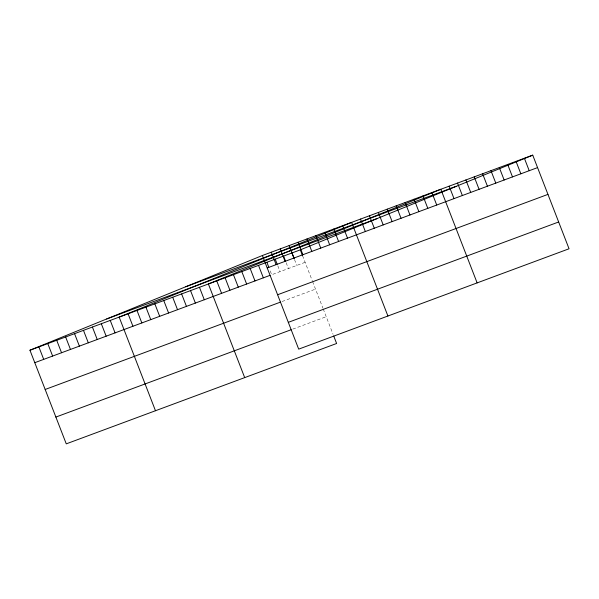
<?xml version="1.0" encoding="UTF-8"?>
<svg xmlns="http://www.w3.org/2000/svg" width="599" height="599" viewBox="0 0 599 599"><rect width="100%" height="100%" fill="white"/><g stroke="black" fill="none" stroke-linecap="round" stroke-linejoin="round"><path stroke-width="0.45" stroke-dasharray="3 2.25" d="M305.131 262.325L271.706 274.731L269.453 268.921M282.099 301.514L315.523 289.107M292.799 329.113L326.223 316.706M302.555 255.683L312.274 280.736M312.596 281.575L322.876 308.081M323.213 308.942L333.044 334.279M294.521 259.614L296.775 265.424M286.165 262.714L288.418 268.524M277.809 265.814L280.062 271.632"/><path stroke-width="0.9" d="M333.695 335.957L336.616 343.489L66.264 443.852L29.95 350.228L262.384 255.511L532.736 155.148L569.05 248.772L298.699 349.135L262.384 255.511M29.95 350.228L300.301 249.865L532.736 155.148M185.683 286.771L456.034 186.401M106.652 318.975L377.003 218.613M267.214 267.963L537.565 167.6M34.779 362.687L270.037 275.353M277.607 294.753L547.958 194.383M45.172 389.47L280.422 302.136M288.314 322.344L558.657 221.982M55.872 417.069L291.129 329.735M524.38 158.248L529.209 170.7M516.024 161.348L520.853 173.807M507.667 164.455L512.497 176.907M499.311 167.555L504.141 180.007M490.955 170.655L495.785 183.114M482.599 173.762L487.429 186.214M474.243 176.862L479.073 189.314M465.887 179.962L470.717 192.414M457.531 183.062L462.361 195.521M449.175 186.169L454.005 198.621M477.133 282.893L440.819 189.269L208.385 283.993L244.692 377.617M431.894 192.578L436.723 205.038M422.976 195.895L427.806 208.347M414.051 199.205L418.881 211.657M405.134 202.514L409.963 214.974M396.209 205.831L401.038 218.283M387.291 209.141L392.12 221.593M378.366 212.45L383.195 224.91M369.448 215.767L374.278 228.219M360.523 219.077L365.353 231.528M387.912 316.01L351.598 222.386L119.164 317.111L155.478 410.734M342.68 225.703L347.51 238.155M333.755 229.013L338.592 241.464M324.838 232.322L329.667 244.781M315.913 235.639L320.742 248.091M306.995 238.949L311.824 251.4M298.07 242.258L302.899 254.717M300.301 249.865L302.555 255.683M289.152 245.575L293.982 258.027M291.945 252.973L294.199 258.783M283.589 256.072L285.521 261.052M280.227 248.885L285.057 261.336M275.233 259.172L277.165 264.159M271.31 252.201L276.139 264.653M266.877 262.28L268.809 267.259M258.521 265.379L263.35 277.831M250.165 268.479L254.994 280.931M241.809 271.587L246.638 284.038M233.453 274.686L238.282 287.138M225.097 277.786L229.926 290.238M216.741 280.886L221.57 293.345M199.46 287.303L204.289 299.755M190.542 290.612L195.371 303.072M181.617 293.929L186.446 306.381M172.692 297.239L177.529 309.69M163.774 300.548L168.604 313.007M154.849 303.865L159.686 316.317M145.931 307.175L150.761 319.626M137.006 310.484L141.836 322.943M128.089 313.801L132.918 326.253M110.246 320.42L115.075 332.879M101.321 323.737L106.15 336.189M92.403 327.047L97.233 339.498M83.478 330.356L88.308 342.815M74.561 333.673L79.39 346.125M65.635 336.982L70.465 349.434M56.718 340.292L61.547 352.751M47.793 343.609L52.622 356.061M38.875 346.918L43.705 359.37"/></g></svg>
